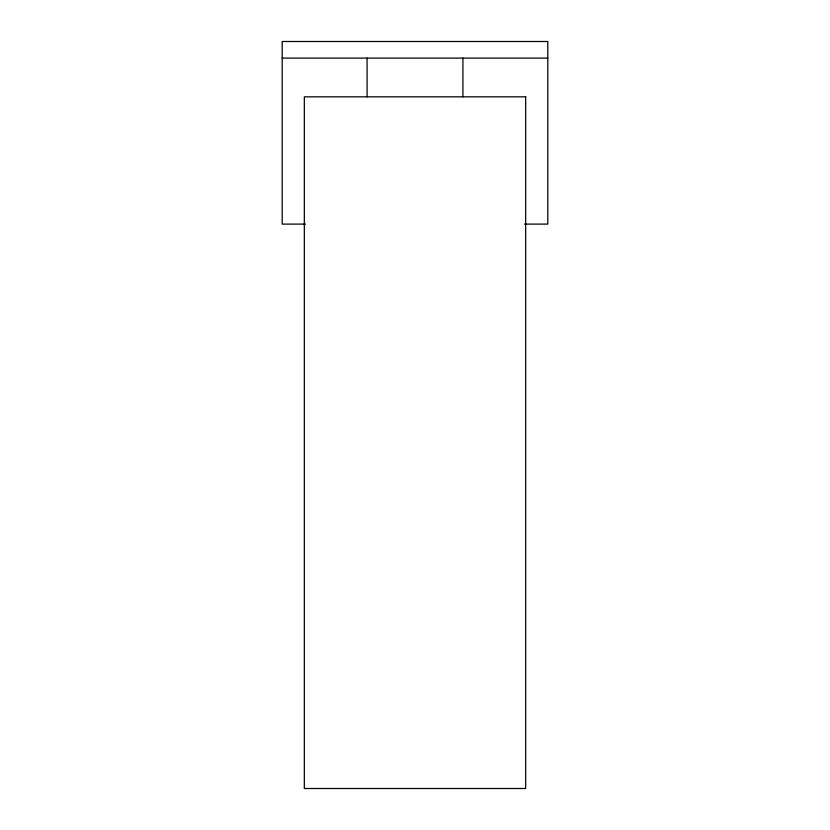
<?xml version="1.0" encoding="UTF-8"?>
<svg xmlns="http://www.w3.org/2000/svg" width="830" height="830" viewBox="0 0 830 830"><rect width="100%" height="100%" fill="white"/><g stroke="black" fill="none" stroke-linecap="round" stroke-linejoin="round"><path stroke-width="1.25" d="M282.2 58.1L547.8 58.1M305.523 224.1L282.2 224.1L282.2 41.5L547.8 41.5L547.8 224.1L524.477 224.1M462.922 58.1L462.922 96.83M367.078 58.1L367.078 96.83M525.67 96.83L304.33 96.83L304.33 788.5L525.67 788.5L525.67 96.83"/></g></svg>
